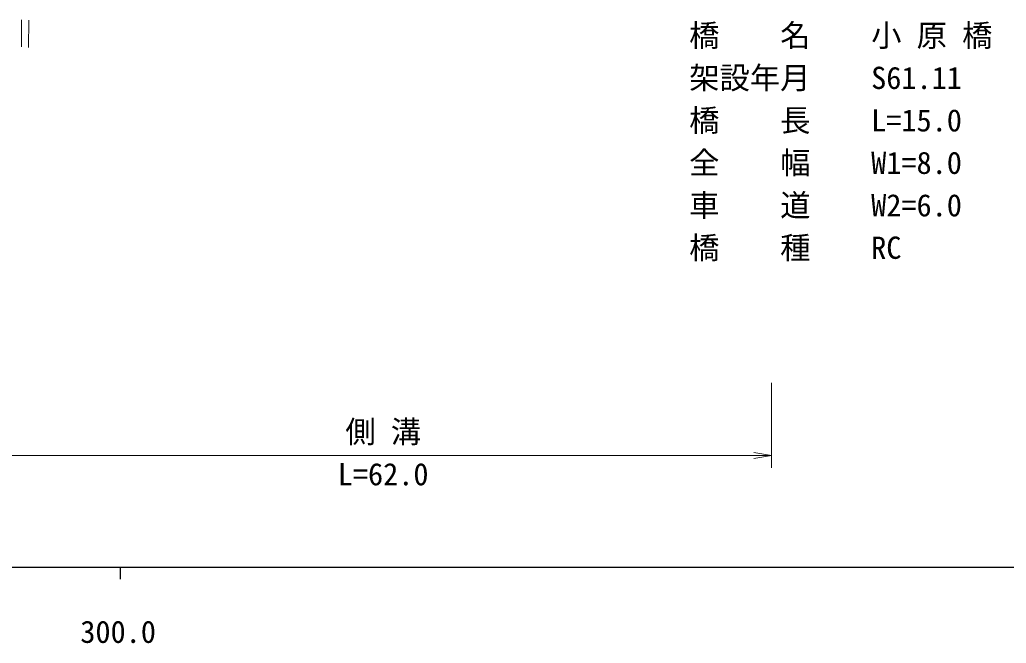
# Model space of a CAD drawing. Units: millimetres, scale not verified. Extents: x 40000 to 680000, y 20000 to 380000.
# Drawn here: x 359734 to 441047, y 198715 to 250114 of the extents above; entities that cross this region are included whole.
import ezdxf
from ezdxf.enums import TextEntityAlignment as Align

# ---------------------------------------------------------------- set-up
doc = ezdxf.new("R2010")
doc.units = ezdxf.units.MM
doc.header["$LTSCALE"] = 1000
for name, color, linetype, lineweight in [('M-BGD', 7, 'Continuous', 13), ('M-STR-STR1', 1, 'Continuous', 13), ('M-STR-STR3', 7, 'Continuous', 13), ('M-TTL-BAND', 7, 'Continuous', 25)]:
    doc.layers.add(name, color=color, linetype=linetype, lineweight=lineweight)
doc.styles.add('ＭＳ ゴシック', font='')
doc.styles.get('ＭＳ ゴシック').set_extended_font_data('MS Gothic')

# ---------------------------------------------------------------- blocks, each defined once
blk = doc.blocks.new('open_arrow')
at = {"color": 0, "linetype": 'Continuous', "lineweight": -2}
blk.add_lwpolyline([(7.5, 1.25), (0, 0), (7.5, -1.25)], dxfattribs=at)

msp = doc.modelspace()

# ---------------------------------------------------------------- linework, layer by layer
at = {"layer": 'M-BGD'}
for p, q in [((359879, 250114), (359892, 247882)), ((360483, 250090), (360446, 247830))]:
    msp.add_line(p, q, dxfattribs=at)
at = {"layer": 'M-STR-STR3'}
for p, q in [((421696, 220187), (421696, 213187)), ((357696, 214187), (421696, 214187))]:
    msp.add_line(p, q, dxfattribs=at)
at = {"layer": 'M-TTL-BAND'}
for p, q in [((40000, 205000), (579000, 205000)), ((368000, 205000), (368000, 204000))]:
    msp.add_line(p, q, dxfattribs=at)

# ---------------------------------------------------------------- block references
at = {"layer": 'M-STR-STR3', "xscale": 193, "yscale": 193, "rotation": 180}
msp.add_blockref('open_arrow', (421696, 214187), dxfattribs=at)

# ---------------------------------------------------------------- texts
at = {"layer": 'M-STR-STR1', "style": 'ＭＳ ゴシック'}
for s, p in [('橋\u3000\u3000名', (414911, 247354)), ('小 原 橋', (429911, 247354)), ('架設年月', (414911, 243854)), ('S61.11', (429911, 243854)), ('橋  \u3000長', (414911, 240354)), ('L=15.0', (429911, 240354)), ('全\u3000\u3000幅', (414911, 236854)), ('W1=8.0', (429911, 236854)), ('車\u3000\u3000道', (414911, 233354)), ('W2=6.0', (429911, 233354)), ('橋\u3000\u3000種', (414911, 229854)), ('RC', (429911, 229854))]:
    msp.add_text(s, height=1833, dxfattribs=at).set_placement(p, align=Align.BOTTOM_LEFT)
at = {"layer": 'M-STR-STR3', "style": 'ＭＳ ゴシック'}
for s, p in [('側 溝', (386571, 214687)), ('L=62.0', (385946, 211187))]:
    msp.add_text(s, height=1833, dxfattribs=at).set_placement(p, align=Align.BOTTOM_LEFT)
at = {"layer": 'M-TTL-BAND', "style": 'ＭＳ ゴシック'}
msp.add_text('300.0', height=1833, dxfattribs=at).set_placement((367844, 198195), align=Align.BOTTOM_CENTER)

doc.saveas('drawing.dxf')
